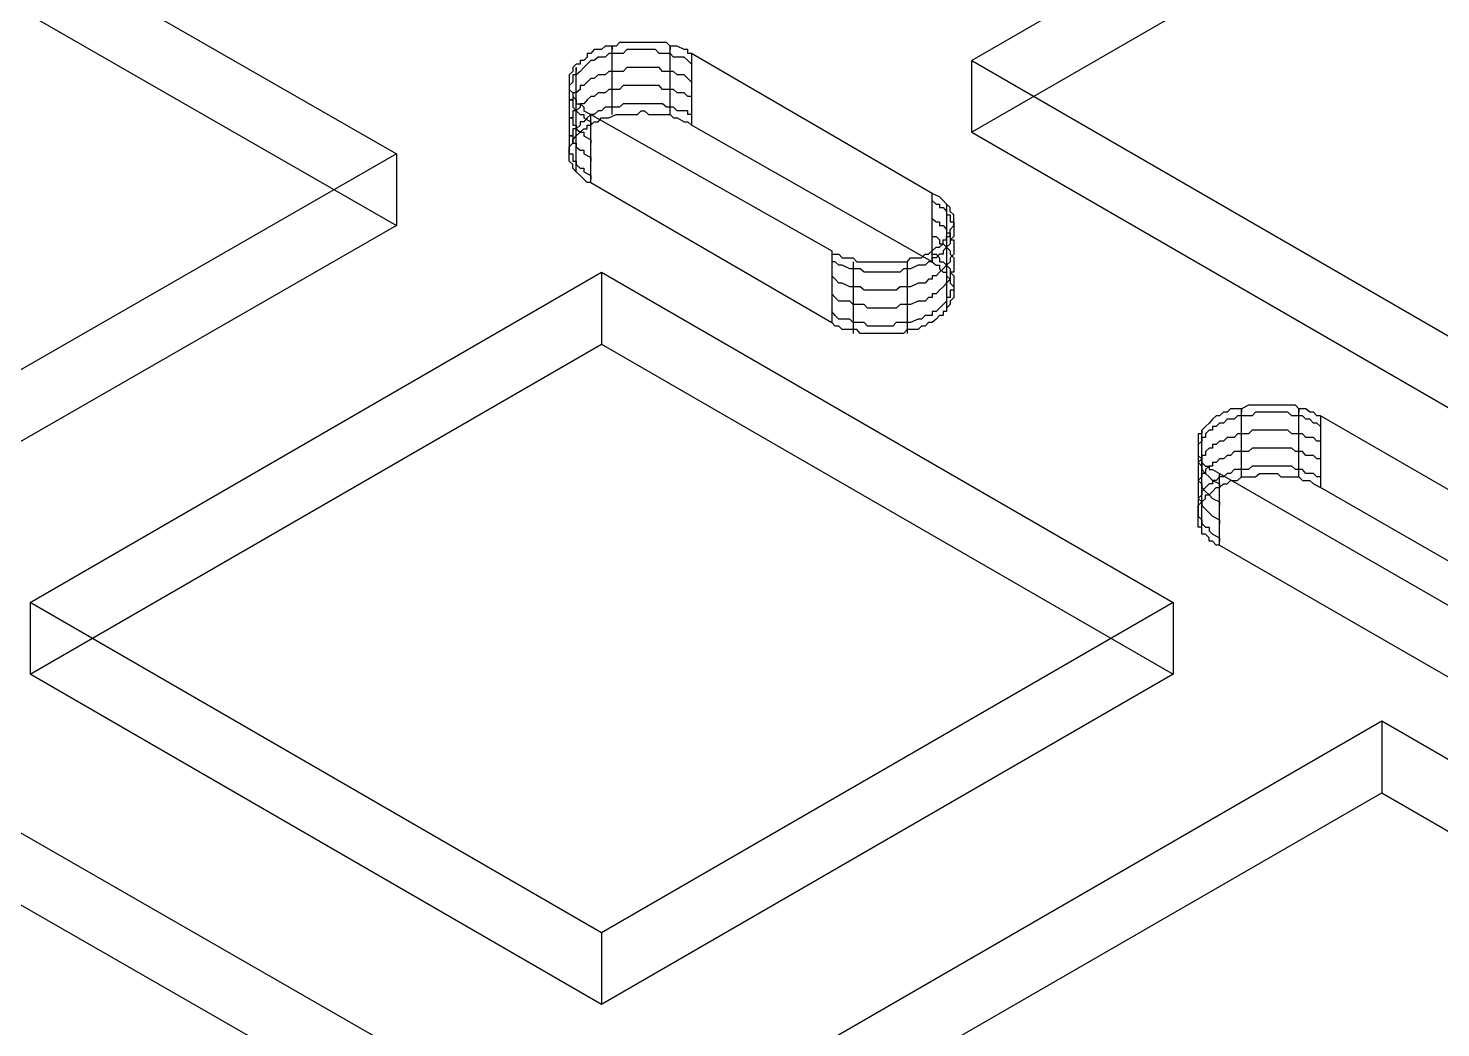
# Model space of a CAD drawing. Header units: millimetres. Extents: x 0 to 2112, y 8 to 1252.
# Drawn here: x 596.2 to 699.9, y 925.4 to 998.8 of the extents above; entities that cross this region are included whole.
import ezdxf

# ---------------------------------------------------------------- set-up
doc = ezdxf.new("R2010")
doc.units = ezdxf.units.MM
doc.layers.get('0').update_dxf_attribs({"linetype": 'CONTINUOUS'})

msp = doc.modelspace()

# ---------------------------------------------------------------- linework, layer by layer
at = {"color": 9}
for p, q in [((707.478, 1020.66), (665.491, 996.446)), ((707.478, 1020.66), (665.491, 996.446)), ((707.478, 1015.4), (665.491, 991.182)), ((707.478, 1015.4), (665.491, 991.182)), ((581.014, 1013.83), (623.252, 989.587)), ((581.014, 1013.83), (623.252, 989.587)), ((581.014, 1008.57), (623.252, 984.324)), ((581.014, 1008.57), (623.252, 984.324)), ((637.773, 997.246), (637.526, 996.968)), ((637.773, 997.246), (637.526, 996.968)), ((638.048, 997.246), (637.773, 997.246)), ((638.048, 997.246), (637.773, 997.246)), ((638.295, 997.246), (638.048, 997.246)), ((638.295, 997.246), (638.048, 997.246)), ((638.574, 997.493), (638.295, 997.246)), ((638.574, 997.493), (638.295, 997.246)), ((638.849, 997.493), (638.574, 997.493)), ((638.849, 997.493), (638.574, 997.493)), ((639.371, 997.493), (638.849, 997.493)), ((639.371, 997.493), (638.849, 997.493)), ((639.096, 992.477), (639.096, 997.493)), ((639.096, 997.493), (639.096, 997.246)), ((639.618, 997.768), (639.371, 997.493)), ((639.618, 997.768), (639.371, 997.493)), ((639.893, 997.768), (639.618, 997.768)), ((639.893, 997.768), (639.618, 997.768)), ((640.168, 997.768), (639.893, 997.768)), ((640.168, 997.768), (639.893, 997.768)), ((640.168, 997.246), (639.893, 996.968)), ((640.419, 997.768), (640.168, 997.768)), ((640.419, 997.768), (640.168, 997.768)), ((640.419, 997.246), (640.168, 997.246)), ((640.941, 997.768), (640.419, 997.768)), ((640.941, 997.768), (640.419, 997.768)), ((640.941, 997.246), (640.419, 997.246)), ((641.216, 997.768), (640.941, 997.768)), ((641.216, 997.768), (640.941, 997.768)), ((641.216, 997.246), (640.941, 997.246)), ((641.463, 997.768), (641.216, 997.768)), ((641.463, 997.768), (641.216, 997.768)), ((641.463, 997.246), (641.216, 997.246)), ((641.742, 997.768), (641.463, 997.768)), ((641.742, 997.768), (641.463, 997.768)), ((641.742, 997.246), (641.463, 997.246)), ((642.264, 997.768), (641.742, 997.768)), ((642.264, 997.768), (641.742, 997.768)), ((642.264, 997.246), (641.742, 997.246)), ((642.539, 997.768), (642.264, 997.768)), ((642.539, 997.768), (642.264, 997.768)), ((642.539, 996.968), (642.264, 997.246)), ((642.786, 997.768), (642.539, 997.768)), ((642.786, 997.768), (642.539, 997.768)), ((643.064, 997.768), (642.786, 997.768)), ((643.064, 997.768), (642.786, 997.768)), ((643.34, 997.493), (643.064, 997.768)), ((643.34, 997.493), (643.064, 997.768)), ((643.587, 997.493), (643.34, 997.493)), ((643.34, 992.477), (643.34, 997.493)), ((643.34, 997.493), (643.34, 997.246)), ((643.587, 997.493), (643.34, 997.493)), ((643.862, 997.493), (643.587, 997.493)), ((643.862, 997.493), (643.587, 997.493)), ((644.384, 997.246), (643.862, 997.493)), ((644.384, 997.246), (643.862, 997.493)), ((644.631, 997.246), (644.384, 997.246)), ((644.631, 997.246), (644.384, 997.246)), ((644.631, 996.968), (644.631, 997.246)), ((644.631, 996.968), (644.631, 997.246)), ((636.45, 996.17), (636.203, 995.923)), ((636.45, 996.17), (636.203, 995.923)), ((636.725, 996.17), (636.45, 996.17)), ((636.725, 996.17), (636.45, 996.17)), ((637, 996.446), (636.725, 996.446)), ((636.725, 996.446), (636.725, 996.17)), ((637, 996.446), (636.725, 996.446)), ((636.725, 996.446), (636.725, 996.17)), ((637.251, 996.692), (637, 996.446)), ((637.251, 996.692), (637, 996.446)), ((637.251, 996.17), (637, 995.923)), ((637.526, 996.968), (637.251, 996.968)), ((637.251, 996.968), (637.251, 996.692)), ((637.526, 996.968), (637.251, 996.968)), ((637.251, 996.968), (637.251, 996.692)), ((637.526, 996.446), (637.251, 996.17)), ((637.251, 996.17), (637.251, 996.17)), ((637.773, 996.446), (637.526, 996.446)), ((638.048, 996.692), (637.773, 996.446)), ((638.295, 996.692), (638.048, 996.692)), ((638.574, 996.692), (638.295, 996.692)), ((638.849, 996.968), (638.574, 996.692)), ((639.371, 996.968), (638.849, 996.968)), ((639.618, 996.968), (639.371, 996.968)), ((639.893, 996.968), (639.618, 996.968)), ((642.786, 996.968), (642.539, 996.968)), ((643.064, 996.968), (642.786, 996.968)), ((643.34, 996.968), (643.064, 996.968)), ((643.587, 996.692), (643.34, 996.968)), ((643.862, 996.692), (643.587, 996.692)), ((644.384, 996.692), (643.862, 996.692)), ((644.631, 996.446), (644.384, 996.692)), ((644.91, 996.968), (644.631, 996.968)), ((644.91, 996.968), (644.631, 996.968)), ((644.91, 996.17), (644.631, 996.446)), ((644.631, 996.446), (644.631, 996.446)), ((662.598, 986.691), (644.91, 996.968)), ((644.91, 996.968), (644.91, 991.708)), ((662.598, 986.691), (644.91, 996.968)), ((644.91, 996.968), (644.91, 991.708)), ((665.491, 996.446), (707.478, 972.199)), ((665.491, 991.182), (665.491, 996.446)), ((665.491, 996.446), (707.478, 972.199)), ((665.491, 991.182), (665.491, 996.446)), ((636.203, 995.645), (635.928, 995.398)), ((636.203, 995.645), (635.928, 995.398)), ((635.928, 995.398), (635.928, 995.123)), ((635.928, 995.398), (635.928, 995.123)), ((635.928, 995.123), (635.928, 995.123)), ((635.928, 995.123), (635.928, 994.847)), ((635.928, 995.123), (635.928, 995.123)), ((635.928, 995.123), (635.928, 994.847)), ((636.203, 995.923), (636.203, 995.645)), ((636.203, 995.923), (636.203, 995.645)), ((636.203, 995.645), (636.203, 995.645)), ((636.203, 995.645), (636.203, 995.645)), ((636.45, 995.398), (636.203, 995.398)), ((636.203, 995.398), (636.203, 995.123)), ((636.203, 995.123), (636.203, 994.847)), ((636.45, 990.632), (636.45, 995.923)), ((636.45, 995.923), (636.45, 995.645)), ((636.725, 995.645), (636.45, 995.398)), ((637, 995.923), (636.725, 995.645)), ((636.725, 995.645), (636.725, 995.645)), ((637.526, 995.123), (637.251, 994.847)), ((637.773, 995.123), (637.526, 995.123)), ((638.048, 995.398), (637.773, 995.123)), ((638.295, 995.398), (638.048, 995.398)), ((638.574, 995.398), (638.295, 995.398)), ((638.849, 995.645), (638.574, 995.398)), ((639.371, 995.645), (638.849, 995.645)), ((639.618, 995.645), (639.371, 995.645)), ((639.893, 995.645), (639.618, 995.645)), ((640.168, 995.923), (639.893, 995.645)), ((640.419, 995.923), (640.168, 995.923)), ((640.941, 995.923), (640.419, 995.923)), ((641.216, 995.923), (640.941, 995.923)), ((641.463, 995.923), (641.216, 995.923)), ((641.742, 995.923), (641.463, 995.923)), ((642.264, 995.923), (641.742, 995.923)), ((642.539, 995.923), (642.264, 995.923)), ((642.786, 995.645), (642.539, 995.923)), ((643.064, 995.645), (642.786, 995.645)), ((643.34, 995.645), (643.064, 995.645)), ((643.587, 995.645), (643.34, 995.645)), ((643.862, 995.398), (643.587, 995.645)), ((644.384, 995.398), (643.862, 995.398)), ((644.631, 995.123), (644.384, 995.398)), ((644.91, 994.847), (644.631, 995.123)), ((644.631, 995.123), (644.631, 995.123)), ((635.928, 994.847), (635.928, 994.601)), ((636.203, 994.847), (635.928, 994.601)), ((635.928, 994.847), (635.928, 994.601)), ((635.928, 994.601), (635.928, 994.325)), ((635.928, 994.601), (635.928, 994.601)), ((635.928, 994.601), (635.928, 994.325)), ((635.928, 994.601), (635.928, 994.325)), ((635.928, 994.325), (635.928, 994.325)), ((635.928, 994.325), (636.203, 994.078)), ((635.928, 994.325), (635.928, 994.078)), ((635.928, 994.325), (635.928, 994.325)), ((635.928, 994.325), (636.203, 994.078)), ((635.928, 994.078), (635.928, 994.078)), ((635.928, 994.078), (635.928, 993.8)), ((636.203, 994.078), (636.203, 993.8)), ((636.45, 994.078), (636.203, 994.078)), ((636.203, 994.078), (636.203, 993.8)), ((636.203, 994.078), (636.203, 993.8)), ((636.725, 994.325), (636.45, 994.078)), ((637, 994.601), (636.725, 994.601)), ((636.725, 994.601), (636.725, 994.325)), ((637.251, 994.847), (637, 994.601)), ((637.251, 994.847), (637.251, 994.847)), ((638.048, 994.078), (637.773, 993.8)), ((638.295, 994.078), (638.048, 994.078)), ((638.574, 994.078), (638.295, 994.078)), ((638.849, 994.325), (638.574, 994.078)), ((639.371, 994.325), (638.849, 994.325)), ((639.618, 994.325), (639.371, 994.325)), ((639.893, 994.601), (639.618, 994.325)), ((640.168, 994.601), (639.893, 994.601)), ((640.419, 994.601), (640.168, 994.601)), ((640.941, 994.601), (640.419, 994.601)), ((641.216, 994.601), (640.941, 994.601)), ((641.463, 994.601), (641.216, 994.601)), ((641.742, 994.601), (641.463, 994.601)), ((642.264, 994.601), (641.742, 994.601)), ((642.539, 994.601), (642.264, 994.601)), ((642.786, 994.325), (642.539, 994.601)), ((643.064, 994.325), (642.786, 994.325)), ((643.34, 994.325), (643.064, 994.325)), ((643.587, 994.325), (643.34, 994.325)), ((643.862, 994.078), (643.587, 994.325)), ((644.384, 994.078), (643.862, 994.078)), ((644.631, 993.8), (644.384, 994.078)), ((635.928, 993.8), (635.928, 993.553)), ((636.203, 993.553), (635.928, 993.553)), ((635.928, 993.553), (635.928, 993.278)), ((635.928, 993.553), (636.203, 993.553)), ((635.928, 993.278), (635.928, 993.031)), ((635.928, 993.031), (635.928, 992.756)), ((636.203, 993.8), (636.203, 993.8)), ((636.203, 993.8), (636.45, 993.553)), ((636.203, 993.8), (636.203, 993.553)), ((636.203, 993.8), (636.203, 993.8)), ((636.203, 993.8), (636.45, 993.553)), ((636.203, 993.553), (636.203, 993.278)), ((636.203, 993.278), (636.203, 993.031)), ((636.203, 993.031), (636.45, 992.756)), ((636.45, 993.553), (636.45, 993.278)), ((636.45, 988.265), (636.45, 993.553)), ((636.45, 993.553), (636.45, 993.278)), ((636.45, 993.553), (636.45, 993.278)), ((636.45, 993.278), (636.725, 993.278)), ((636.45, 993.278), (636.725, 993.278)), ((636.725, 993.031), (636.45, 992.756)), ((636.725, 993.278), (637, 993.031)), ((637, 993.278), (636.725, 993.278)), ((636.725, 993.278), (636.725, 993.031)), ((636.725, 993.278), (637, 993.031)), ((637.251, 993.553), (637, 993.278)), ((637, 993.031), (637, 992.756)), ((637, 993.031), (637, 992.756)), ((637.526, 993.8), (637.251, 993.553)), ((637.251, 993.553), (637.251, 993.553)), ((637.773, 993.8), (637.526, 993.8)), ((638.574, 993.031), (638.295, 992.756)), ((638.849, 993.031), (638.574, 993.031)), ((639.371, 993.031), (638.849, 993.031)), ((639.618, 993.031), (639.371, 993.031)), ((639.893, 993.278), (639.618, 993.031)), ((640.168, 993.278), (639.893, 993.278)), ((640.419, 993.278), (640.168, 993.278)), ((640.941, 993.278), (640.419, 993.278)), ((641.216, 993.278), (640.941, 993.278)), ((641.463, 993.278), (641.216, 993.278)), ((641.742, 993.278), (641.463, 993.278)), ((642.264, 993.278), (641.742, 993.278)), ((642.539, 993.278), (642.264, 993.278)), ((642.786, 993.278), (642.539, 993.278)), ((643.064, 993.031), (642.786, 993.278)), ((643.34, 993.031), (643.064, 993.031)), ((643.587, 993.031), (643.34, 993.031)), ((643.862, 992.756), (643.587, 993.031)), ((644.91, 993.8), (644.631, 993.8)), ((644.631, 993.8), (644.631, 993.8)), ((635.928, 992.756), (635.928, 992.756)), ((635.928, 992.756), (635.928, 992.477)), ((635.928, 992.477), (635.928, 992.23)), ((636.203, 992.23), (635.928, 992.23)), ((635.928, 992.23), (635.928, 991.955)), ((635.928, 992.23), (636.203, 992.23)), ((635.928, 991.955), (635.928, 991.708)), ((636.45, 992.756), (636.203, 992.756)), ((636.203, 992.756), (636.203, 992.477)), ((636.203, 992.477), (636.203, 992.23)), ((636.203, 992.23), (636.203, 991.955)), ((636.203, 991.955), (636.203, 991.708)), ((636.45, 992.756), (636.45, 992.756)), ((636.45, 992.756), (636.725, 992.477)), ((636.725, 992.477), (637, 992.477)), ((637, 991.955), (636.725, 991.955)), ((636.725, 991.955), (636.725, 991.708)), ((637, 992.756), (637.526, 992.477)), ((637, 992.756), (637.526, 992.477)), ((637, 992.477), (637, 992.23)), ((637.251, 992.23), (637, 991.955)), ((637, 992.23), (637.526, 991.955)), ((637.526, 992.477), (637.251, 992.23)), ((637.251, 992.23), (637.251, 992.23)), ((637.526, 992.477), (655.214, 982.476)), ((637.773, 992.477), (637.526, 992.477)), ((637.526, 987.492), (637.526, 992.477)), ((637.526, 992.477), (655.214, 982.476)), ((637.526, 987.492), (637.526, 992.477)), ((637.526, 991.708), (637.773, 991.955)), ((637.526, 991.955), (637.526, 991.708)), ((637.526, 991.708), (637.773, 991.955)), ((638.048, 992.756), (637.773, 992.477)), ((637.773, 991.955), (638.048, 991.955)), ((637.773, 991.955), (638.048, 991.955)), ((638.295, 992.756), (638.048, 992.756)), ((638.048, 991.955), (638.295, 992.23)), ((638.048, 991.955), (638.295, 992.23)), ((638.295, 992.23), (638.574, 992.23)), ((638.295, 992.23), (638.574, 992.23)), ((638.574, 992.23), (638.849, 992.23)), ((638.574, 992.23), (638.849, 992.23)), ((638.849, 992.23), (639.371, 992.477)), ((638.849, 992.23), (639.371, 992.477)), ((639.371, 992.477), (639.618, 992.477)), ((639.371, 992.477), (639.618, 992.477)), ((639.618, 992.477), (639.893, 992.477)), ((639.618, 992.477), (639.893, 992.477)), ((639.893, 992.477), (640.168, 992.477)), ((639.893, 992.477), (640.168, 992.477)), ((640.168, 992.477), (640.419, 992.477)), ((640.168, 992.477), (640.419, 992.477)), ((640.419, 992.477), (640.941, 992.477)), ((640.419, 992.477), (640.941, 992.477)), ((640.941, 992.477), (641.216, 992.756)), ((640.941, 992.477), (641.216, 992.756)), ((641.216, 992.756), (641.463, 992.756)), ((641.216, 992.756), (641.463, 992.756)), ((641.463, 992.756), (641.742, 992.477)), ((641.463, 992.756), (641.742, 992.477)), ((641.742, 992.477), (642.264, 992.477)), ((641.742, 992.477), (642.264, 992.477)), ((642.264, 992.477), (642.539, 992.477)), ((642.264, 992.477), (642.539, 992.477)), ((642.539, 992.477), (642.786, 992.477)), ((642.539, 992.477), (642.786, 992.477)), ((642.786, 992.477), (643.064, 992.477)), ((642.786, 992.477), (643.064, 992.477)), ((643.064, 992.477), (643.34, 992.477)), ((643.064, 992.477), (643.34, 992.477)), ((643.34, 992.477), (643.587, 992.23)), ((643.34, 992.477), (643.587, 992.23)), ((643.587, 992.23), (643.862, 992.23)), ((643.587, 992.23), (643.862, 992.23)), ((644.384, 992.756), (643.862, 992.756)), ((643.862, 992.23), (644.384, 991.955)), ((643.862, 992.23), (644.384, 991.955)), ((644.631, 992.756), (644.384, 992.756)), ((644.384, 991.955), (644.631, 991.955)), ((644.384, 991.955), (644.631, 991.955)), ((644.631, 992.477), (644.631, 992.756)), ((644.91, 992.477), (644.631, 992.477)), ((644.631, 991.955), (644.91, 991.708)), ((644.631, 991.955), (644.91, 991.708)), ((635.928, 991.708), (635.928, 991.433)), ((635.928, 991.433), (635.928, 991.433)), ((635.928, 991.433), (635.928, 991.182)), ((635.928, 991.182), (635.928, 990.907)), ((636.203, 990.907), (635.928, 990.907)), ((635.928, 990.907), (635.928, 990.632)), ((635.928, 990.907), (636.203, 990.907)), ((636.203, 991.708), (636.45, 991.708)), ((636.45, 991.433), (636.203, 991.433)), ((636.203, 991.433), (636.203, 991.182)), ((636.203, 991.182), (636.203, 990.907)), ((636.203, 990.632), (636.45, 990.907)), ((636.203, 990.907), (636.203, 990.632)), ((636.203, 990.632), (636.45, 990.907)), ((636.725, 991.708), (636.45, 991.433)), ((636.45, 991.708), (636.45, 991.433)), ((636.45, 991.433), (636.725, 991.182)), ((636.45, 990.907), (636.725, 991.182)), ((636.45, 990.907), (636.725, 991.182)), ((636.725, 991.182), (637, 991.433)), ((636.725, 991.182), (637, 991.433)), ((636.725, 991.182), (636.725, 991.182)), ((636.725, 991.182), (637, 991.182)), ((636.725, 991.182), (636.725, 991.182)), ((637, 991.433), (637.251, 991.433)), ((637, 991.433), (637.251, 991.433)), ((637, 991.182), (637, 990.907)), ((637, 990.907), (637.526, 990.632)), ((637.251, 991.433), (637.251, 991.708)), ((637.251, 991.708), (637.526, 991.708)), ((637.251, 991.433), (637.251, 991.708)), ((637.251, 991.708), (637.526, 991.708)), ((662.598, 981.678), (644.91, 991.708)), ((662.598, 981.678), (644.91, 991.708)), ((665.491, 991.182), (707.478, 966.939)), ((665.491, 991.182), (707.478, 966.939)), ((635.928, 990.632), (635.928, 990.385)), ((635.928, 990.11), (636.203, 990.385)), ((635.928, 990.385), (635.928, 990.385)), ((635.928, 990.385), (635.928, 990.11)), ((635.928, 990.11), (636.203, 990.385)), ((635.928, 989.863), (635.928, 990.11)), ((635.928, 990.11), (635.928, 990.11)), ((635.928, 990.11), (635.928, 989.863)), ((635.928, 989.863), (635.928, 990.11)), ((635.928, 990.11), (635.928, 990.11)), ((635.928, 989.587), (635.928, 989.863)), ((635.928, 989.863), (635.928, 989.587)), ((635.928, 989.587), (635.928, 989.863)), ((636.203, 990.385), (636.203, 990.632)), ((636.203, 990.632), (636.203, 990.632)), ((636.203, 990.632), (636.203, 990.385)), ((636.203, 990.385), (636.203, 990.632)), ((636.203, 990.632), (636.203, 990.632)), ((636.203, 990.385), (636.45, 990.385)), ((636.45, 990.385), (636.45, 990.11)), ((636.45, 990.11), (636.725, 989.863)), ((636.725, 989.863), (637, 989.863)), ((637, 989.863), (637, 989.587)), ((637.526, 990.632), (637.526, 990.385)), ((623.252, 989.587), (581.014, 965.366)), ((623.252, 989.587), (581.014, 965.366)), ((623.252, 989.587), (623.252, 984.324)), ((623.252, 989.587), (623.252, 984.324)), ((635.928, 989.337), (635.928, 989.587)), ((635.928, 989.587), (636.203, 989.587)), ((635.928, 989.337), (635.928, 989.587)), ((635.928, 989.062), (635.928, 989.337)), ((635.928, 989.337), (635.928, 989.337)), ((635.928, 989.062), (635.928, 989.337)), ((635.928, 989.337), (635.928, 989.337)), ((636.203, 988.815), (635.928, 989.062)), ((636.203, 988.815), (635.928, 989.062)), ((636.203, 989.587), (636.203, 989.337)), ((636.203, 989.337), (636.203, 989.062)), ((636.203, 989.062), (636.45, 989.062)), ((636.203, 988.54), (636.203, 988.815)), ((636.203, 988.815), (636.203, 988.815)), ((636.203, 988.54), (636.203, 988.815)), ((636.203, 988.815), (636.203, 988.815)), ((636.45, 989.062), (636.45, 988.815)), ((636.45, 988.815), (636.725, 988.54)), ((637, 989.587), (637.526, 989.337)), ((637.526, 989.337), (637.526, 989.062)), ((636.45, 988.265), (636.203, 988.54)), ((636.45, 988.265), (636.203, 988.54)), ((636.725, 988.014), (636.45, 988.265)), ((636.45, 988.265), (636.45, 988.265)), ((636.725, 988.014), (636.45, 988.265)), ((636.45, 988.265), (636.45, 988.265)), ((636.725, 988.54), (637, 988.54)), ((637, 987.739), (636.725, 988.014)), ((637, 987.739), (636.725, 988.014)), ((637, 988.54), (637, 988.265)), ((637, 988.265), (637.526, 988.014)), ((637.251, 987.492), (637, 987.739)), ((637, 987.739), (637, 987.739)), ((637.251, 987.492), (637, 987.739)), ((637, 987.739), (637, 987.739)), ((637.526, 988.014), (637.526, 987.739)), ((637.526, 987.492), (637.251, 987.492)), ((637.526, 987.492), (637.251, 987.492)), ((637.526, 987.492), (655.214, 977.216)), ((637.526, 987.492), (655.214, 977.216)), ((663.12, 986.444), (662.598, 986.691)), ((662.598, 981.678), (662.598, 986.691)), ((663.12, 986.444), (662.598, 986.691)), ((662.598, 981.678), (662.598, 986.691)), ((662.598, 986.169), (662.873, 985.894)), ((662.873, 985.894), (663.12, 985.894)), ((663.395, 986.169), (663.12, 986.444)), ((663.12, 986.444), (663.12, 986.444)), ((663.395, 986.169), (663.12, 986.444)), ((663.12, 986.444), (663.12, 986.444)), ((663.12, 985.894), (663.12, 985.647)), ((663.12, 985.647), (663.395, 985.647)), ((663.646, 985.894), (663.395, 986.169)), ((663.646, 985.894), (663.395, 986.169)), ((663.395, 985.647), (663.646, 985.372)), ((663.921, 985.647), (663.646, 985.894)), ((663.646, 985.894), (663.646, 985.894)), ((663.646, 985.894), (663.646, 980.631)), ((663.921, 985.647), (663.646, 985.894)), ((663.646, 985.894), (663.646, 985.894)), ((663.921, 985.372), (663.921, 985.647)), ((663.921, 985.647), (663.921, 985.647)), ((663.921, 985.372), (663.921, 985.647)), ((663.921, 985.647), (663.921, 985.647)), ((662.598, 984.846), (662.873, 984.599)), ((662.873, 984.599), (663.12, 984.599)), ((663.12, 984.599), (663.12, 984.324)), ((663.646, 985.372), (663.646, 985.121)), ((663.646, 985.121), (663.921, 985.121)), ((664.168, 985.121), (663.921, 985.372)), ((664.168, 985.121), (663.921, 985.372)), ((663.921, 985.121), (663.921, 984.846)), ((663.921, 984.846), (663.921, 984.599)), ((663.921, 984.599), (664.168, 984.599)), ((664.168, 984.846), (664.168, 985.121)), ((664.168, 984.846), (664.168, 985.121)), ((664.168, 984.599), (664.168, 984.846)), ((664.168, 984.846), (664.168, 984.846)), ((664.168, 984.599), (664.168, 984.846)), ((664.168, 984.846), (664.168, 984.846)), ((664.168, 984.324), (664.168, 984.599)), ((664.168, 984.599), (664.168, 984.324)), ((664.168, 984.324), (664.168, 984.599)), ((623.252, 984.324), (581.014, 960.078)), ((623.252, 984.324), (581.014, 960.078)), ((662.598, 983.523), (662.873, 983.523)), ((662.873, 983.523), (663.12, 983.276)), ((663.12, 984.324), (663.395, 984.324)), ((663.395, 984.324), (663.646, 984.049)), ((663.646, 984.049), (663.646, 983.798)), ((663.646, 983.798), (663.921, 983.798)), ((663.646, 983.276), (663.646, 983.523)), ((663.646, 983.523), (663.921, 983.523)), ((663.646, 983.523), (663.646, 978.26)), ((663.646, 983.276), (663.646, 983.523)), ((663.646, 983.523), (663.921, 983.523)), ((663.921, 984.049), (664.168, 984.324)), ((663.921, 984.049), (664.168, 984.324)), ((663.921, 983.798), (663.921, 984.049)), ((663.921, 983.798), (663.921, 984.049)), ((663.921, 983.523), (663.921, 983.798)), ((663.921, 983.798), (663.921, 983.523)), ((663.921, 983.523), (663.921, 983.798)), ((664.168, 983.523), (663.921, 983.276)), ((663.921, 983.523), (663.921, 983.276)), ((664.168, 984.324), (664.168, 984.324)), ((664.168, 984.324), (664.168, 984.049)), ((664.168, 984.324), (664.168, 984.324)), ((664.168, 984.049), (664.168, 984.049)), ((664.168, 984.049), (664.168, 983.798)), ((664.168, 983.798), (664.168, 983.523)), ((662.598, 982.476), (662.873, 982.751)), ((662.598, 982.476), (662.873, 982.751)), ((662.873, 982.751), (663.12, 982.751)), ((662.873, 982.751), (663.12, 982.751)), ((663.12, 983.276), (663.12, 983.001)), ((663.12, 982.751), (663.395, 983.001)), ((663.12, 983.001), (663.395, 983.001)), ((663.12, 982.751), (663.395, 983.001)), ((663.395, 983.001), (663.395, 983.276)), ((663.395, 983.276), (663.646, 983.276)), ((663.395, 983.001), (663.395, 983.276)), ((663.395, 983.276), (663.646, 983.276)), ((663.395, 983.001), (663.646, 982.751)), ((663.646, 982.751), (663.395, 982.476)), ((663.921, 983.001), (663.646, 982.751)), ((663.646, 982.751), (663.646, 982.751)), ((663.646, 982.751), (663.646, 982.751)), ((663.646, 982.751), (663.921, 982.476)), ((663.921, 983.276), (663.921, 983.276)), ((663.921, 983.276), (663.921, 983.001)), ((663.921, 983.276), (664.168, 983.276)), ((664.168, 983.276), (664.168, 983.001)), ((664.168, 983.001), (664.168, 982.751)), ((664.168, 982.751), (664.168, 982.751)), ((664.168, 982.751), (664.168, 982.476)), ((655.214, 982.476), (655.214, 982.229)), ((655.214, 982.476), (655.214, 982.229)), ((655.214, 982.476), (655.214, 977.216)), ((655.214, 982.476), (655.214, 977.216)), ((655.214, 982.229), (655.461, 982.229)), ((655.214, 982.229), (655.461, 982.229)), ((655.461, 981.678), (655.214, 981.678)), ((655.214, 981.678), (655.214, 981.431)), ((655.461, 982.229), (655.736, 982.229)), ((655.461, 982.229), (655.736, 982.229)), ((655.736, 981.431), (655.461, 981.678)), ((655.736, 982.229), (655.983, 981.953)), ((655.736, 982.229), (655.983, 981.953)), ((655.983, 981.953), (656.534, 981.953)), ((655.983, 981.953), (656.534, 981.953)), ((656.534, 981.953), (656.784, 981.953)), ((656.534, 981.953), (656.784, 981.953)), ((656.784, 981.953), (657.059, 981.678)), ((656.784, 981.953), (657.059, 981.678)), ((656.784, 981.678), (656.784, 976.69)), ((657.059, 981.678), (657.306, 981.678)), ((657.059, 981.678), (657.306, 981.678)), ((657.306, 981.678), (657.581, 981.678)), ((657.306, 981.678), (657.581, 981.678)), ((657.581, 981.678), (657.828, 981.678)), ((657.581, 981.678), (657.828, 981.678)), ((657.828, 981.678), (658.382, 981.678)), ((657.828, 981.678), (658.382, 981.678)), ((658.382, 981.678), (658.629, 981.678)), ((658.382, 981.678), (658.629, 981.678)), ((658.629, 981.678), (658.904, 981.678)), ((658.629, 981.678), (658.904, 981.678)), ((658.904, 981.678), (659.151, 981.678)), ((658.904, 981.678), (659.151, 981.678)), ((659.151, 981.678), (659.705, 981.678)), ((659.151, 981.678), (659.705, 981.678)), ((659.705, 981.678), (659.952, 981.678)), ((659.705, 981.678), (659.952, 981.678)), ((659.952, 981.678), (660.227, 981.678)), ((659.952, 981.678), (660.227, 981.678)), ((660.227, 981.678), (660.474, 981.678)), ((660.227, 981.678), (660.474, 981.678)), ((660.474, 981.678), (660.753, 981.678)), ((660.474, 981.678), (660.753, 981.678)), ((660.753, 981.678), (661, 981.953)), ((660.753, 981.678), (661, 981.953)), ((660.753, 981.678), (660.753, 976.69)), ((661, 981.953), (661.55, 981.953)), ((661, 981.953), (661.55, 981.953)), ((661.55, 981.953), (661.797, 981.953)), ((661.55, 981.953), (661.797, 981.953)), ((661.797, 981.953), (662.072, 982.229)), ((661.797, 981.953), (662.072, 982.229)), ((662.072, 982.229), (662.323, 982.229)), ((662.072, 982.229), (662.323, 982.229)), ((662.323, 981.678), (662.072, 981.431)), ((662.323, 982.229), (662.598, 982.476)), ((662.323, 982.229), (662.598, 982.476)), ((662.598, 981.678), (662.323, 981.678)), ((662.598, 982.476), (662.598, 982.476)), ((662.598, 982.476), (662.598, 982.476)), ((662.598, 982.229), (662.873, 982.229)), ((662.873, 981.953), (662.598, 981.953)), ((662.598, 981.953), (662.598, 981.678)), ((662.598, 981.678), (662.873, 981.431)), ((662.598, 981.678), (662.873, 981.431)), ((663.12, 982.229), (662.873, 981.953)), ((662.873, 982.229), (663.12, 981.953)), ((663.395, 982.229), (663.12, 982.229)), ((663.12, 981.953), (663.12, 981.678)), ((663.12, 981.678), (663.395, 981.678)), ((663.395, 982.476), (663.395, 982.229)), ((663.395, 981.678), (663.646, 981.431)), ((663.921, 981.678), (663.646, 981.431)), ((663.921, 982.476), (663.921, 982.229)), ((664.168, 982.229), (663.921, 981.953)), ((663.921, 982.229), (663.921, 982.229)), ((663.921, 982.229), (664.168, 981.953)), ((663.921, 981.953), (663.921, 981.953)), ((663.921, 981.953), (663.921, 981.678)), ((664.168, 982.476), (664.168, 982.229)), ((664.168, 981.953), (664.168, 981.678)), ((664.168, 981.678), (664.168, 981.431)), ((596.332, 956.659), (638.295, 980.906)), ((596.332, 956.659), (638.295, 980.906)), ((638.295, 980.906), (680.286, 956.659)), ((638.295, 980.906), (638.295, 975.618)), ((638.295, 980.906), (680.286, 956.659)), ((638.295, 980.906), (638.295, 975.618)), ((655.461, 980.384), (655.214, 980.631)), ((655.214, 980.631), (655.214, 980.384)), ((655.983, 981.431), (655.736, 981.431)), ((656.534, 981.156), (655.983, 981.431)), ((656.784, 981.156), (656.534, 981.156)), ((657.059, 981.156), (656.784, 981.156)), ((657.306, 981.156), (657.059, 981.156)), ((657.581, 980.906), (657.306, 981.156)), ((657.828, 980.906), (657.581, 980.906)), ((658.382, 980.906), (657.828, 980.906)), ((658.629, 980.906), (658.382, 980.906)), ((658.904, 980.906), (658.629, 980.906)), ((659.151, 980.906), (658.904, 980.906)), ((659.705, 980.906), (659.151, 980.906)), ((659.952, 980.906), (659.705, 980.906)), ((660.227, 980.906), (659.952, 980.906)), ((660.474, 981.156), (660.227, 980.906)), ((660.753, 981.156), (660.474, 981.156)), ((661, 981.156), (660.753, 981.156)), ((661.55, 981.431), (661, 981.156)), ((661.797, 981.431), (661.55, 981.431)), ((662.072, 981.431), (661.797, 981.431)), ((662.873, 980.631), (662.598, 980.631)), ((662.598, 980.631), (662.598, 980.384)), ((662.873, 981.431), (663.12, 981.431)), ((662.873, 981.431), (663.12, 981.431)), ((663.12, 980.906), (662.873, 980.631)), ((663.12, 981.431), (663.12, 981.156)), ((663.12, 981.431), (663.12, 981.156)), ((663.12, 981.156), (663.395, 980.906)), ((663.395, 981.156), (663.12, 980.906)), ((663.12, 981.156), (663.395, 980.906)), ((663.646, 981.431), (663.395, 981.156)), ((663.395, 981.156), (663.395, 981.156)), ((663.395, 980.906), (663.646, 980.906)), ((663.395, 980.906), (663.646, 980.906)), ((663.646, 981.431), (663.646, 981.431)), ((663.646, 981.431), (663.646, 981.431)), ((663.646, 981.431), (663.921, 981.156)), ((663.646, 980.906), (663.646, 980.631)), ((663.646, 980.906), (663.646, 980.631)), ((663.646, 980.631), (663.921, 980.384)), ((663.646, 980.631), (663.646, 980.384)), ((663.646, 980.631), (663.921, 980.384)), ((663.921, 981.156), (663.921, 980.906)), ((664.168, 980.906), (663.921, 980.906)), ((663.921, 980.906), (663.921, 980.631)), ((663.921, 980.906), (663.921, 980.906)), ((663.921, 980.906), (664.168, 980.631)), ((663.921, 980.631), (663.921, 980.384)), ((664.168, 981.431), (664.168, 981.431)), ((664.168, 981.431), (664.168, 981.156)), ((664.168, 981.156), (664.168, 980.906)), ((664.168, 980.631), (664.168, 980.384)), ((655.736, 980.108), (655.461, 980.384)), ((655.983, 980.108), (655.736, 980.108)), ((656.534, 979.833), (655.983, 980.108)), ((656.784, 979.833), (656.534, 979.833)), ((657.059, 979.833), (656.784, 979.833)), ((657.306, 979.833), (657.059, 979.833)), ((657.581, 979.583), (657.306, 979.833)), ((657.828, 979.583), (657.581, 979.583)), ((658.382, 979.583), (657.828, 979.583)), ((658.629, 979.583), (658.382, 979.583)), ((658.904, 979.583), (658.629, 979.583)), ((659.151, 979.583), (658.904, 979.583)), ((659.705, 979.583), (659.151, 979.583)), ((659.952, 979.583), (659.705, 979.583)), ((660.227, 979.833), (659.952, 979.583)), ((660.474, 979.833), (660.227, 979.833)), ((660.753, 979.833), (660.474, 979.833)), ((661, 979.833), (660.753, 979.833)), ((661.55, 980.108), (661, 979.833)), ((661.797, 980.108), (661.55, 980.108)), ((662.072, 980.108), (661.797, 980.108)), ((662.323, 980.384), (662.072, 980.108)), ((662.598, 980.384), (662.323, 980.384)), ((663.12, 979.583), (662.873, 979.308)), ((663.395, 979.833), (663.12, 979.583)), ((663.646, 980.108), (663.395, 979.833)), ((663.395, 979.833), (663.395, 979.833)), ((663.921, 980.384), (663.646, 980.108)), ((663.646, 980.108), (663.646, 980.108)), ((663.921, 980.384), (663.921, 980.384)), ((663.921, 980.384), (663.921, 980.108)), ((663.921, 980.384), (663.921, 980.384)), ((663.921, 980.384), (663.921, 980.108)), ((663.921, 980.108), (664.168, 979.833)), ((663.921, 980.108), (664.168, 979.833)), ((664.168, 979.583), (663.921, 979.583)), ((663.921, 979.583), (663.921, 979.308)), ((664.168, 980.384), (664.168, 980.108)), ((664.168, 980.108), (664.168, 980.108)), ((664.168, 980.108), (664.168, 979.833)), ((664.168, 979.833), (664.168, 979.833)), ((664.168, 979.833), (664.168, 979.583)), ((664.168, 979.833), (664.168, 979.583)), ((664.168, 979.833), (664.168, 979.833)), ((664.168, 979.833), (664.168, 979.583)), ((664.168, 979.583), (664.168, 979.308)), ((664.168, 979.583), (664.168, 979.308)), ((655.461, 979.061), (655.214, 979.308)), ((655.214, 979.308), (655.214, 979.061)), ((655.736, 978.785), (655.461, 979.061)), ((655.983, 978.785), (655.736, 978.785)), ((656.534, 978.785), (655.983, 978.785)), ((656.784, 978.535), (656.534, 978.785)), ((657.059, 978.535), (656.784, 978.535)), ((657.306, 978.535), (657.059, 978.535)), ((657.581, 978.535), (657.306, 978.535)), ((657.828, 978.26), (657.581, 978.535)), ((660.227, 978.535), (659.952, 978.26)), ((660.474, 978.535), (660.227, 978.535)), ((660.753, 978.535), (660.474, 978.535)), ((661, 978.535), (660.753, 978.535)), ((661.55, 978.785), (661, 978.535)), ((661.797, 978.785), (661.55, 978.785)), ((662.072, 978.785), (661.797, 978.785)), ((662.323, 979.061), (662.072, 978.785)), ((662.598, 979.061), (662.323, 979.061)), ((662.873, 979.308), (662.598, 979.308)), ((662.598, 979.308), (662.598, 979.061)), ((663.395, 978.535), (663.12, 978.26)), ((663.646, 978.785), (663.395, 978.535)), ((663.395, 978.535), (663.395, 978.535)), ((663.921, 979.061), (663.646, 979.061)), ((663.646, 979.061), (663.646, 978.785)), ((663.921, 978.535), (663.646, 978.26)), ((663.921, 978.535), (663.646, 978.26)), ((663.921, 979.308), (663.921, 979.061)), ((664.168, 979.061), (663.921, 978.785)), ((664.168, 979.061), (663.921, 978.785)), ((663.921, 978.785), (663.921, 978.535)), ((663.921, 978.785), (663.921, 978.535)), ((663.921, 978.535), (663.921, 978.535)), ((663.921, 978.535), (663.921, 978.535)), ((664.168, 979.308), (664.168, 979.308)), ((664.168, 979.308), (664.168, 979.061)), ((664.168, 979.308), (664.168, 979.308)), ((664.168, 979.308), (664.168, 979.061)), ((655.461, 977.738), (655.214, 978.013)), ((655.214, 978.013), (655.214, 977.738)), ((655.736, 977.463), (655.461, 977.738)), ((655.983, 977.463), (655.736, 977.463)), ((656.534, 977.463), (655.983, 977.463)), ((656.784, 977.216), (656.534, 977.463)), ((658.382, 978.26), (657.828, 978.26)), ((658.629, 978.26), (658.382, 978.26)), ((658.904, 978.26), (658.629, 978.26)), ((659.151, 978.26), (658.904, 978.26)), ((659.705, 978.26), (659.151, 978.26)), ((659.952, 978.26), (659.705, 978.26)), ((661.55, 977.463), (661, 977.216)), ((661.797, 977.463), (661.55, 977.463)), ((662.072, 977.738), (661.797, 977.463)), ((662.323, 977.738), (662.072, 977.738)), ((662.598, 977.738), (662.323, 977.738)), ((662.873, 978.013), (662.598, 978.013)), ((662.598, 978.013), (662.598, 977.738)), ((662.873, 977.463), (662.598, 977.216)), ((662.873, 977.463), (662.598, 977.216)), ((663.12, 978.26), (662.873, 978.013)), ((663.12, 977.738), (662.873, 977.463)), ((663.12, 977.738), (662.873, 977.463)), ((663.395, 977.738), (663.12, 977.738)), ((663.395, 977.738), (663.12, 977.738)), ((663.646, 978.013), (663.395, 978.013)), ((663.395, 978.013), (663.395, 977.738)), ((663.646, 978.013), (663.395, 978.013)), ((663.395, 978.013), (663.395, 977.738)), ((663.646, 978.26), (663.646, 978.013)), ((663.646, 978.26), (663.646, 978.013)), ((663.646, 978.26), (663.646, 978.013)), ((655.461, 976.94), (655.214, 977.216)), ((655.461, 976.94), (655.214, 977.216)), ((655.736, 976.94), (655.461, 976.94)), ((655.736, 976.94), (655.461, 976.94)), ((655.983, 976.69), (655.736, 976.94)), ((655.983, 976.69), (655.736, 976.94)), ((656.534, 976.69), (655.983, 976.69)), ((656.534, 976.69), (655.983, 976.69)), ((656.784, 976.69), (656.534, 976.69)), ((656.784, 976.69), (656.534, 976.69)), ((657.059, 977.216), (656.784, 977.216)), ((657.059, 976.69), (656.784, 976.69)), ((656.784, 976.69), (656.784, 976.415)), ((657.059, 976.69), (656.784, 976.69)), ((657.306, 977.216), (657.059, 977.216)), ((657.306, 976.415), (657.059, 976.69)), ((657.306, 976.415), (657.059, 976.69)), ((657.581, 977.216), (657.306, 977.216)), ((657.581, 976.415), (657.306, 976.415)), ((657.581, 976.415), (657.306, 976.415)), ((657.828, 976.94), (657.581, 977.216)), ((657.828, 976.415), (657.581, 976.415)), ((657.828, 976.415), (657.581, 976.415)), ((658.382, 976.94), (657.828, 976.94)), ((658.382, 976.415), (657.828, 976.415)), ((658.382, 976.415), (657.828, 976.415)), ((658.629, 976.94), (658.382, 976.94)), ((658.629, 976.415), (658.382, 976.415)), ((658.629, 976.415), (658.382, 976.415)), ((658.904, 976.94), (658.629, 976.94)), ((658.904, 976.415), (658.629, 976.415)), ((658.904, 976.415), (658.629, 976.415)), ((659.151, 976.94), (658.904, 976.94)), ((659.151, 976.415), (658.904, 976.415)), ((659.151, 976.415), (658.904, 976.415)), ((659.705, 976.94), (659.151, 976.94)), ((659.705, 976.415), (659.151, 976.415)), ((659.705, 976.415), (659.151, 976.415)), ((659.952, 977.216), (659.705, 976.94)), ((659.952, 976.415), (659.705, 976.415)), ((659.952, 976.415), (659.705, 976.415)), ((660.227, 977.216), (659.952, 977.216)), ((660.227, 976.415), (659.952, 976.415)), ((660.227, 976.415), (659.952, 976.415)), ((660.474, 977.216), (660.227, 977.216)), ((660.474, 976.415), (660.227, 976.415)), ((660.474, 976.415), (660.227, 976.415)), ((660.753, 977.216), (660.474, 977.216)), ((660.753, 976.69), (660.474, 976.415)), ((660.753, 976.69), (660.474, 976.415)), ((661, 977.216), (660.753, 977.216)), ((661, 976.69), (660.753, 976.69)), ((660.753, 976.69), (660.753, 976.415)), ((661, 976.69), (660.753, 976.69)), ((661.55, 976.69), (661, 976.69)), ((661.55, 976.69), (661, 976.69)), ((661.797, 976.94), (661.55, 976.69)), ((661.797, 976.94), (661.55, 976.69)), ((662.072, 976.94), (661.797, 976.94)), ((662.072, 976.94), (661.797, 976.94)), ((662.323, 977.216), (662.072, 976.94)), ((662.323, 977.216), (662.072, 976.94)), ((662.598, 977.216), (662.323, 977.216)), ((662.598, 977.216), (662.323, 977.216)), ((662.598, 977.216), (662.598, 977.216)), ((662.598, 977.216), (662.598, 977.216)), ((596.332, 951.399), (638.295, 975.618)), ((596.332, 951.399), (638.295, 975.618)), ((638.295, 975.618), (680.286, 951.399)), ((638.295, 975.618), (680.286, 951.399)), ((685.825, 971.155), (685.299, 970.876)), ((685.825, 971.155), (685.299, 970.876)), ((686.1, 971.155), (685.825, 971.155)), ((686.1, 971.155), (685.825, 971.155)), ((686.347, 971.155), (686.1, 971.155)), ((686.347, 971.155), (686.1, 971.155)), ((686.622, 971.155), (686.347, 971.155)), ((686.622, 971.155), (686.347, 971.155)), ((686.869, 971.155), (686.622, 971.155)), ((686.869, 971.155), (686.622, 971.155)), ((687.419, 971.155), (686.869, 971.155)), ((687.419, 971.155), (686.869, 971.155)), ((687.67, 971.155), (687.419, 971.155)), ((687.67, 971.155), (687.419, 971.155)), ((687.945, 971.155), (687.67, 971.155)), ((687.945, 971.155), (687.67, 971.155)), ((688.192, 971.155), (687.945, 971.155)), ((688.192, 971.155), (687.945, 971.155)), ((688.717, 971.155), (688.192, 971.155)), ((688.717, 971.155), (688.192, 971.155)), ((688.993, 971.155), (688.717, 971.155)), ((688.993, 971.155), (688.717, 971.155)), ((689.268, 971.155), (688.993, 971.155)), ((689.268, 971.155), (688.993, 971.155)), ((689.515, 970.876), (689.268, 971.155)), ((689.515, 970.876), (689.268, 971.155)), ((683.179, 970.107), (682.928, 969.832)), ((683.179, 970.107), (682.928, 969.832)), ((683.454, 970.354), (683.179, 970.107)), ((683.454, 970.354), (683.179, 970.107)), ((683.179, 970.107), (683.179, 970.107)), ((683.179, 970.107), (683.179, 970.107)), ((683.701, 970.354), (683.454, 970.354)), ((683.701, 970.354), (683.454, 970.354)), ((683.976, 970.629), (683.701, 970.354)), ((683.976, 970.629), (683.701, 970.354)), ((684.251, 970.629), (683.976, 970.629)), ((684.251, 970.629), (683.976, 970.629)), ((684.251, 970.107), (683.976, 969.832)), ((684.502, 970.876), (684.251, 970.629)), ((684.502, 970.876), (684.251, 970.629)), ((684.502, 970.107), (684.251, 970.107)), ((684.777, 970.876), (684.502, 970.876)), ((684.777, 970.876), (684.502, 970.876)), ((684.777, 970.107), (684.502, 970.107)), ((685.024, 970.876), (684.777, 970.876)), ((685.024, 970.876), (684.777, 970.876)), ((685.024, 970.354), (684.777, 970.107)), ((685.299, 970.876), (685.024, 970.876)), ((685.299, 970.876), (685.024, 970.876)), ((685.299, 970.354), (685.024, 970.354)), ((685.299, 965.891), (685.299, 970.876)), ((685.299, 970.876), (685.299, 970.629)), ((685.825, 970.354), (685.299, 970.354)), ((686.1, 970.354), (685.825, 970.354)), ((686.347, 970.629), (686.1, 970.354)), ((686.622, 970.629), (686.347, 970.629)), ((686.869, 970.629), (686.622, 970.629)), ((687.419, 970.629), (686.869, 970.629)), ((687.67, 970.629), (687.419, 970.629)), ((687.945, 970.629), (687.67, 970.629)), ((688.192, 970.629), (687.945, 970.629)), ((688.717, 970.629), (688.192, 970.629)), ((688.993, 970.354), (688.717, 970.629)), ((689.268, 970.354), (688.993, 970.354)), ((689.515, 970.354), (689.268, 970.354)), ((689.79, 970.876), (689.515, 970.876)), ((689.515, 965.891), (689.515, 970.876)), ((689.515, 970.876), (689.515, 970.629)), ((689.79, 970.876), (689.515, 970.876)), ((689.79, 970.354), (689.515, 970.354)), ((690.04, 970.876), (689.79, 970.876)), ((690.04, 970.876), (689.79, 970.876)), ((690.04, 970.107), (689.79, 970.354)), ((690.316, 970.629), (690.04, 970.876)), ((690.316, 970.629), (690.04, 970.876)), ((690.316, 970.107), (690.04, 970.107)), ((690.591, 970.629), (690.316, 970.629)), ((690.591, 970.629), (690.316, 970.629)), ((690.591, 969.832), (690.316, 970.107)), ((690.838, 970.354), (690.591, 970.629)), ((690.838, 970.354), (690.591, 970.629)), ((691.113, 970.354), (690.838, 970.354)), ((691.113, 970.354), (690.838, 970.354)), ((847.912, 880.011), (691.113, 970.354)), ((691.113, 970.354), (691.113, 965.091)), ((691.113, 970.354), (691.113, 965.091)), ((847.912, 880.011), (691.113, 970.354)), ((682.406, 969.031), (682.131, 969.031)), ((682.131, 969.031), (682.131, 968.784)), ((682.406, 969.031), (682.131, 969.031)), ((682.131, 969.031), (682.131, 968.784)), ((682.653, 969.581), (682.406, 969.306)), ((682.653, 969.581), (682.406, 969.306)), ((682.406, 969.306), (682.406, 969.031)), ((682.406, 964.046), (682.406, 969.306)), ((682.406, 969.306), (682.406, 969.031)), ((682.406, 969.306), (682.406, 969.031)), ((682.928, 969.832), (682.653, 969.581)), ((682.928, 969.832), (682.653, 969.581)), ((682.653, 969.581), (682.653, 969.581)), ((682.653, 969.581), (682.653, 969.581)), ((682.928, 969.306), (682.653, 969.031)), ((682.653, 969.031), (682.653, 968.784)), ((683.179, 969.306), (682.928, 969.306)), ((683.454, 969.581), (683.179, 969.581)), ((683.179, 969.581), (683.179, 969.306)), ((683.701, 969.832), (683.454, 969.581)), ((683.976, 969.832), (683.701, 969.832)), ((685.024, 969.031), (684.777, 968.784)), ((685.299, 969.031), (685.024, 969.031)), ((685.825, 969.031), (685.299, 969.031)), ((686.1, 969.306), (685.825, 969.031)), ((686.347, 969.306), (686.1, 969.306)), ((686.622, 969.306), (686.347, 969.306)), ((686.869, 969.306), (686.622, 969.306)), ((687.419, 969.306), (686.869, 969.306)), ((687.67, 969.306), (687.419, 969.306)), ((687.945, 969.306), (687.67, 969.306)), ((688.192, 969.306), (687.945, 969.306)), ((688.717, 969.306), (688.192, 969.306)), ((688.993, 969.031), (688.717, 969.306)), ((689.268, 969.031), (688.993, 969.031)), ((689.515, 969.031), (689.268, 969.031)), ((689.79, 969.031), (689.515, 969.031)), ((690.04, 968.784), (689.79, 969.031)), ((690.838, 969.832), (690.591, 969.832)), ((691.113, 969.581), (690.838, 969.832)), ((682.131, 968.784), (682.131, 968.509)), ((682.131, 968.784), (682.131, 968.509)), ((682.131, 968.509), (682.131, 968.509)), ((682.131, 968.509), (682.131, 968.262)), ((682.406, 968.509), (682.131, 968.262)), ((682.131, 968.509), (682.131, 968.509)), ((682.131, 968.509), (682.131, 968.262)), ((682.131, 968.262), (682.131, 967.983)), ((682.131, 968.262), (682.131, 968.262)), ((682.131, 968.262), (682.131, 967.983)), ((682.131, 968.262), (682.131, 967.983)), ((682.131, 967.983), (682.131, 967.736)), ((682.131, 967.983), (682.131, 967.736)), ((682.131, 967.983), (682.131, 967.736)), ((682.653, 968.784), (682.406, 968.784)), ((682.406, 968.784), (682.406, 968.509)), ((682.928, 967.983), (682.653, 967.736)), ((683.179, 967.983), (682.928, 967.983)), ((683.454, 968.262), (683.179, 968.262)), ((683.179, 968.262), (683.179, 967.983)), ((683.701, 968.509), (683.454, 968.262)), ((683.976, 968.509), (683.701, 968.509)), ((684.251, 968.784), (683.976, 968.509)), ((684.502, 968.784), (684.251, 968.784)), ((684.777, 968.784), (684.502, 968.784)), ((686.1, 967.983), (685.825, 967.736)), ((686.347, 967.983), (686.1, 967.983)), ((686.622, 967.983), (686.347, 967.983)), ((686.869, 967.983), (686.622, 967.983)), ((687.419, 967.983), (686.869, 967.983)), ((687.67, 967.983), (687.419, 967.983)), ((687.945, 967.983), (687.67, 967.983)), ((688.192, 967.983), (687.945, 967.983)), ((688.717, 967.983), (688.192, 967.983)), ((688.993, 967.983), (688.717, 967.983)), ((689.268, 967.736), (688.993, 967.983)), ((690.316, 968.784), (690.04, 968.784)), ((690.591, 968.784), (690.316, 968.784)), ((690.838, 968.509), (690.591, 968.784)), ((691.113, 968.509), (690.838, 968.509)), ((682.131, 967.736), (682.131, 967.736)), ((682.131, 967.736), (682.131, 967.461)), ((682.131, 967.736), (682.131, 967.461)), ((682.131, 967.736), (682.131, 967.736)), ((682.131, 967.736), (682.131, 967.461)), ((682.131, 967.461), (682.406, 967.214)), ((682.131, 967.461), (682.131, 967.461)), ((682.131, 967.461), (682.131, 967.214)), ((682.131, 967.461), (682.406, 967.214)), ((682.406, 967.214), (682.131, 966.939)), ((682.131, 967.214), (682.131, 966.939)), ((682.131, 966.939), (682.131, 966.939)), ((682.131, 966.939), (682.131, 966.66)), ((682.131, 966.939), (682.131, 966.939)), ((682.131, 966.939), (682.406, 966.66)), ((682.653, 967.461), (682.406, 967.461)), ((682.406, 967.461), (682.406, 967.214)), ((682.406, 967.214), (682.406, 967.214)), ((682.406, 967.214), (682.406, 966.939)), ((682.406, 967.214), (682.406, 967.214)), ((682.406, 967.214), (682.406, 966.939)), ((682.406, 966.939), (682.653, 966.66)), ((682.406, 961.923), (682.406, 966.939)), ((682.406, 966.939), (682.406, 966.66)), ((682.406, 966.939), (682.653, 966.66)), ((682.653, 967.736), (682.653, 967.461)), ((683.454, 966.939), (683.179, 966.939)), ((683.179, 966.939), (683.179, 966.66)), ((683.701, 967.214), (683.454, 966.939)), ((683.976, 967.214), (683.701, 967.214)), ((684.251, 967.461), (683.976, 967.214)), ((684.502, 967.461), (684.251, 967.461)), ((684.777, 967.736), (684.502, 967.461)), ((685.024, 967.736), (684.777, 967.736)), ((685.299, 967.736), (685.024, 967.736)), ((685.825, 967.736), (685.299, 967.736)), ((689.515, 967.736), (689.268, 967.736)), ((689.79, 967.736), (689.515, 967.736)), ((690.04, 967.461), (689.79, 967.736)), ((690.316, 967.461), (690.04, 967.461)), ((690.591, 967.461), (690.316, 967.461)), ((690.838, 967.214), (690.591, 967.461)), ((691.113, 967.214), (690.838, 967.214)), ((682.131, 966.66), (682.131, 966.414)), ((682.131, 966.414), (682.131, 966.414)), ((682.131, 966.414), (682.131, 966.138)), ((682.131, 966.138), (682.131, 965.891)), ((682.406, 965.891), (682.131, 965.616)), ((682.131, 965.891), (682.131, 965.616)), ((682.406, 966.66), (682.406, 966.414)), ((682.406, 966.414), (682.406, 966.414)), ((682.406, 966.414), (682.653, 966.138)), ((682.653, 966.138), (682.406, 966.138)), ((682.406, 966.138), (682.406, 965.891)), ((682.653, 966.66), (682.928, 966.66)), ((682.928, 966.66), (682.653, 966.414)), ((682.653, 966.66), (682.928, 966.66)), ((682.653, 966.414), (682.653, 966.138)), ((682.653, 966.138), (682.928, 965.891)), ((682.928, 966.66), (682.928, 966.414)), ((683.179, 966.66), (682.928, 966.66)), ((682.928, 966.66), (682.928, 966.414)), ((682.928, 966.414), (683.179, 966.414)), ((682.928, 966.414), (683.179, 966.414)), ((682.928, 965.891), (682.928, 965.891)), ((682.928, 965.891), (683.179, 965.616)), ((683.179, 966.414), (683.701, 966.138)), ((683.179, 966.414), (683.701, 966.138)), ((683.701, 965.891), (683.454, 965.616)), ((683.701, 966.138), (840.253, 875.796)), ((683.701, 960.875), (683.701, 966.138)), ((683.701, 960.875), (683.701, 966.138)), ((683.701, 966.138), (840.253, 875.796)), ((683.976, 965.891), (683.701, 965.891)), ((684.251, 966.138), (683.976, 965.891)), ((684.502, 966.138), (684.251, 966.138)), ((684.777, 966.414), (684.502, 966.138)), ((685.024, 966.414), (684.777, 966.414)), ((685.299, 966.414), (685.024, 966.414)), ((685.024, 965.616), (685.299, 965.891)), ((685.024, 965.616), (685.299, 965.891)), ((685.825, 966.414), (685.299, 966.414)), ((685.299, 965.891), (685.825, 965.891)), ((685.299, 965.891), (685.825, 965.891)), ((686.1, 966.66), (685.825, 966.414)), ((685.825, 965.891), (686.1, 965.891)), ((685.825, 965.891), (686.1, 965.891)), ((686.347, 966.66), (686.1, 966.66)), ((686.1, 965.891), (686.347, 965.891)), ((686.1, 965.891), (686.347, 965.891)), ((686.622, 966.66), (686.347, 966.66)), ((686.347, 965.891), (686.622, 966.138)), ((686.347, 965.891), (686.622, 966.138)), ((686.869, 966.66), (686.622, 966.66)), ((686.622, 966.138), (686.869, 966.138)), ((686.622, 966.138), (686.869, 966.138)), ((687.419, 966.66), (686.869, 966.66)), ((686.869, 966.138), (687.419, 966.138)), ((686.869, 966.138), (687.419, 966.138)), ((687.67, 966.66), (687.419, 966.66)), ((687.419, 966.138), (687.67, 966.138)), ((687.419, 966.138), (687.67, 966.138)), ((687.945, 966.66), (687.67, 966.66)), ((687.67, 966.138), (687.945, 966.138)), ((687.67, 966.138), (687.945, 966.138)), ((688.192, 966.66), (687.945, 966.66)), ((687.945, 966.138), (688.192, 965.891)), ((687.945, 966.138), (688.192, 965.891)), ((688.717, 966.66), (688.192, 966.66)), ((688.192, 965.891), (688.717, 965.891)), ((688.192, 965.891), (688.717, 965.891)), ((688.993, 966.66), (688.717, 966.66)), ((688.717, 965.891), (688.993, 965.891)), ((688.717, 965.891), (688.993, 965.891)), ((689.268, 966.414), (688.993, 966.66)), ((688.993, 965.891), (689.268, 965.891)), ((688.993, 965.891), (689.268, 965.891)), ((689.515, 966.414), (689.268, 966.414)), ((689.268, 965.891), (689.515, 965.891)), ((689.268, 965.891), (689.515, 965.891)), ((689.79, 966.414), (689.515, 966.414)), ((689.515, 965.891), (689.79, 965.616)), ((689.515, 965.891), (689.79, 965.616)), ((690.04, 966.138), (689.79, 966.414)), ((690.316, 966.138), (690.04, 966.138)), ((690.591, 966.138), (690.316, 966.138)), ((690.838, 965.891), (690.591, 966.138)), ((691.113, 965.891), (690.838, 965.891)), ((682.131, 965.616), (682.131, 965.616)), ((682.131, 965.616), (682.131, 965.366)), ((682.131, 965.616), (682.131, 965.616)), ((682.131, 965.616), (682.406, 965.366)), ((682.131, 965.366), (682.131, 965.091)), ((682.131, 965.091), (682.131, 965.091)), ((682.131, 965.091), (682.131, 964.815)), ((682.406, 965.366), (682.406, 965.091)), ((682.653, 965.091), (682.406, 964.815)), ((682.406, 965.091), (682.406, 965.091)), ((682.406, 965.091), (682.653, 964.815)), ((682.928, 965.366), (682.653, 965.091)), ((682.653, 965.091), (682.653, 965.091)), ((683.179, 965.366), (682.928, 965.366)), ((683.454, 965.616), (683.179, 965.616)), ((683.179, 965.616), (683.179, 965.366)), ((683.179, 965.616), (683.701, 965.366)), ((683.179, 964.815), (683.454, 965.091)), ((683.179, 964.815), (683.454, 965.091)), ((683.454, 965.091), (683.701, 965.091)), ((683.454, 965.091), (683.701, 965.091)), ((683.701, 965.091), (683.976, 965.366)), ((683.701, 965.366), (683.701, 965.091)), ((683.701, 965.091), (683.976, 965.366)), ((683.976, 965.366), (684.251, 965.366)), ((683.976, 965.366), (684.251, 965.366)), ((684.251, 965.366), (684.502, 965.616)), ((684.251, 965.366), (684.502, 965.616)), ((684.502, 965.616), (684.777, 965.616)), ((684.502, 965.616), (684.777, 965.616)), ((684.777, 965.616), (685.024, 965.616)), ((684.777, 965.616), (685.024, 965.616)), ((689.79, 965.616), (690.04, 965.616)), ((689.79, 965.616), (690.04, 965.616)), ((690.04, 965.616), (690.316, 965.616)), ((690.04, 965.616), (690.316, 965.616)), ((690.316, 965.616), (690.591, 965.366)), ((690.316, 965.616), (690.591, 965.366)), ((690.591, 965.366), (691.113, 965.091)), ((690.591, 965.366), (691.113, 965.091)), ((847.912, 874.995), (691.113, 965.091)), ((847.912, 874.995), (691.113, 965.091)), ((682.131, 964.815), (682.131, 964.569)), ((682.406, 964.569), (682.131, 964.293)), ((682.131, 964.569), (682.131, 964.293)), ((682.131, 964.293), (682.131, 964.293)), ((682.131, 964.293), (682.131, 964.046)), ((682.131, 964.293), (682.131, 964.293)), ((682.131, 964.293), (682.406, 964.046)), ((682.131, 963.771), (682.406, 964.046)), ((682.131, 964.046), (682.131, 963.771)), ((682.131, 963.771), (682.406, 964.046)), ((682.406, 964.815), (682.406, 964.569)), ((682.406, 964.046), (682.653, 964.293)), ((682.406, 964.046), (682.653, 964.293)), ((682.406, 964.046), (682.406, 964.046)), ((682.406, 964.046), (682.406, 963.771)), ((682.406, 964.046), (682.406, 964.046)), ((682.653, 964.815), (682.928, 964.569)), ((682.653, 964.293), (682.653, 964.569)), ((682.653, 964.569), (682.928, 964.569)), ((682.653, 964.293), (682.653, 964.569)), ((682.653, 964.569), (682.928, 964.569)), ((682.928, 964.569), (683.179, 964.815)), ((682.928, 964.569), (683.179, 964.815)), ((682.928, 964.569), (682.928, 964.569)), ((682.928, 964.569), (683.179, 964.293)), ((683.179, 964.815), (683.179, 964.815)), ((683.179, 964.815), (683.179, 964.815)), ((683.179, 964.293), (683.701, 964.046)), ((683.701, 964.046), (683.701, 963.771)), ((682.131, 963.521), (682.131, 963.771)), ((682.131, 963.771), (682.131, 963.771)), ((682.131, 963.771), (682.131, 963.521)), ((682.131, 963.521), (682.131, 963.771)), ((682.131, 963.246), (682.131, 963.521)), ((682.131, 963.521), (682.131, 963.521)), ((682.131, 963.521), (682.131, 963.246)), ((682.131, 963.246), (682.131, 963.521)), ((682.131, 963.521), (682.131, 963.521)), ((682.131, 962.999), (682.131, 963.246)), ((682.131, 963.246), (682.131, 963.246)), ((682.131, 963.246), (682.131, 962.999)), ((682.131, 962.999), (682.131, 963.246)), ((682.131, 962.723), (682.131, 962.999)), ((682.131, 962.999), (682.406, 962.723)), ((682.131, 962.723), (682.131, 962.999)), ((682.406, 963.771), (682.406, 963.771)), ((682.406, 963.771), (682.653, 963.521)), ((682.653, 963.521), (682.928, 963.246)), ((682.928, 963.246), (682.928, 963.246)), ((682.928, 963.246), (683.179, 962.999)), ((683.179, 962.999), (683.701, 962.723)), ((682.131, 962.448), (682.131, 962.723)), ((682.131, 962.723), (682.131, 962.723)), ((682.131, 962.448), (682.131, 962.723)), ((682.131, 962.723), (682.131, 962.723)), ((682.131, 962.198), (682.131, 962.448)), ((682.131, 962.198), (682.131, 962.448)), ((682.406, 962.198), (682.131, 962.198)), ((682.406, 962.198), (682.131, 962.198)), ((682.406, 962.723), (682.406, 962.448)), ((682.406, 962.448), (682.406, 962.448)), ((682.406, 962.448), (682.653, 962.198)), ((682.406, 961.923), (682.406, 962.198)), ((682.406, 961.923), (682.406, 962.198)), ((682.406, 961.676), (682.406, 961.923)), ((682.406, 961.676), (682.406, 961.923)), ((682.653, 962.198), (682.928, 962.198)), ((682.928, 962.198), (682.928, 961.923)), ((682.928, 961.923), (683.179, 961.676)), ((683.701, 962.723), (683.701, 962.448)), ((682.653, 961.676), (682.406, 961.676)), ((682.653, 961.676), (682.406, 961.676)), ((682.928, 961.401), (682.653, 961.676)), ((682.928, 961.401), (682.653, 961.676)), ((682.928, 961.15), (682.928, 961.401)), ((682.928, 961.15), (682.928, 961.401)), ((683.179, 961.15), (682.928, 961.15)), ((683.179, 961.15), (682.928, 961.15)), ((683.179, 961.676), (683.701, 961.401)), ((683.454, 960.875), (683.179, 961.15)), ((683.454, 960.875), (683.179, 961.15)), ((683.701, 960.875), (683.454, 960.875)), ((683.701, 960.875), (683.454, 960.875)), ((683.701, 961.401), (683.701, 961.15)), ((683.701, 960.875), (840.253, 870.532)), ((683.701, 960.875), (840.253, 870.532)), ((638.295, 932.416), (596.332, 956.659)), ((638.295, 932.416), (596.332, 956.659)), ((596.332, 956.659), (596.332, 951.399)), ((596.332, 956.659), (596.332, 951.399)), ((680.286, 956.659), (638.295, 932.416)), ((680.286, 956.659), (638.295, 932.416)), ((680.286, 956.659), (680.286, 951.399)), ((680.286, 956.659), (680.286, 951.399)), ((638.295, 927.153), (596.332, 951.399)), ((638.295, 927.153), (596.332, 951.399)), ((680.286, 951.399), (638.295, 927.153)), ((680.286, 951.399), (638.295, 927.153)), ((581.29, 947.981), (623.528, 923.734)), ((581.29, 947.981), (623.528, 923.734)), ((653.616, 923.734), (695.604, 947.981)), ((653.616, 923.734), (695.604, 947.981)), ((695.604, 947.981), (737.567, 923.734)), ((695.604, 947.981), (695.604, 942.693)), ((695.604, 947.981), (737.567, 923.734)), ((695.604, 947.981), (695.604, 942.693)), ((581.29, 942.693), (623.528, 918.475)), ((581.29, 942.693), (623.528, 918.475)), ((653.616, 918.475), (695.604, 942.693)), ((653.616, 918.475), (695.604, 942.693)), ((695.604, 942.693), (737.567, 918.475)), ((695.604, 942.693), (737.567, 918.475)), ((638.295, 932.416), (638.295, 927.153)), ((638.295, 932.416), (638.295, 927.153))]:
    msp.add_line(p, q, dxfattribs=at)

doc.saveas('drawing.dxf')
